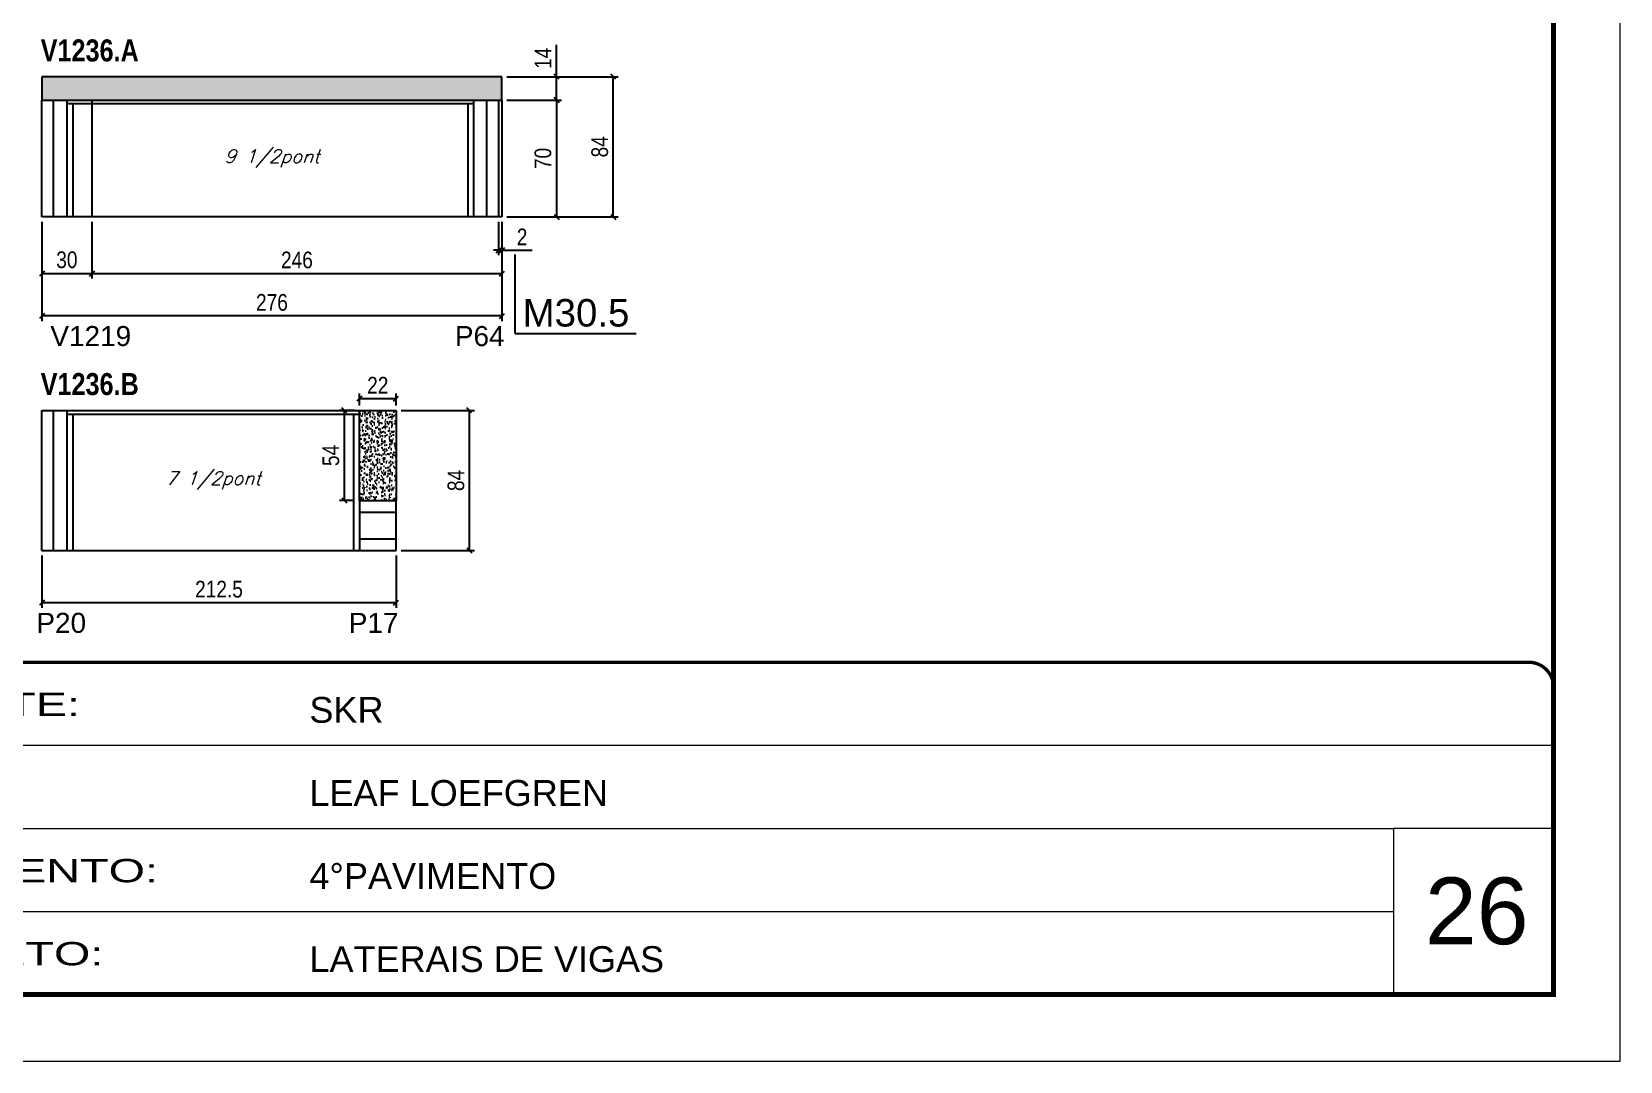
# Model space of a CAD drawing. Extents: x 3309 to 9563, y -2522 to 14608.
# Drawn here: x 5440 to 6393, y 6666 to 7284 of the extents above; entities that cross this region are included whole.
import ezdxf

# ---------------------------------------------------------------- set-up
doc = ezdxf.new("R2010")
doc.units = 0
doc.linetypes.add('CONTINUO', pattern=[0])
doc.linetypes.add('DASHED', pattern=[0.75, 0.5, -0.25])
for name, color, linetype in [('5', 5, 'Continuous'), ('COTA', 241, 'Continuous'), ('NOMENCLATURA', 7, 'Continuous'), ('Painéis', 200, 'Continuous'), ('SARR_2.2x7', 40, 'Continuous'), ('SARR_3.5x7', 81, 'Continuous'), ('texto', 7, 'Continuous')]:
    doc.layers.add(name, color=color, linetype=linetype)
for name, color, linetype, lineweight in [('CARIMBO', 255, 'Continuous', 9), ('Folhas', 255, 'Continuous', 9), ('SARRAFO DE PRESSAO', 251, 'DASHED', 9)]:
    doc.layers.add(name, color=color, linetype=linetype, lineweight=lineweight)
doc.styles.add('ARIAL', font='arial.ttf')
doc.styles.add('COTA TECNICA', font='techl___.ttf', dxfattribs={"height": 10})
doc.styles.add('Romans', font='romans.shx')
doc.styles.get("Standard").update_dxf_attribs({"font": 'arial.ttf'})
doc.styles.add('TECNICA', font='techb___.ttf', dxfattribs={"height": 10})
doc.styles.add('Tecnologia', font='')
doc.styles.get('Tecnologia').set_extended_font_data('Forgotten Futurist')
doc.dimstyles.new('PAINEL', dxfattribs={"dimtxt": 10, "dimasz": 3, "dimexe": 3, "dimexo": 3, "dimgap": 3, "dimtad": 1, "dimdec": 1, "dimzin": 12, "dimdsep": 46, "dimtxsty": 'COTA TECNICA', "dimblk1": 'OBLIQUE', "dimblk2": 'OBLIQUE', "dimsah": 1, "dimcen": 0.9, "dimclrd": 4, "dimclre": 4, "dimclrt": 240, "dimadec": 1, "dimazin": 3, "dimtfac": 1, "dimtdec": 1, "dimtmove": 0, "dimatfit": 3, "dimfxl": 1, "dimtolj": 1, "dimtzin": 12, "dimarcsym": 0})

# ---------------------------------------------------------------- blocks, each defined once
blk = doc.blocks.new('9999999999')
at = {"color": 30, "linetype": 'CONTINUO'}
for p, q in [((98564.56, 34379.64), (99583.98, 34379.64)), ((98564.56, 34329.83), (99487.98, 34329.83)), ((99583.98, 34329.83), (99487.98, 34329.83)), ((99487.98, 34329.83), (99487.98, 34230.21)), ((98564.56, 34280.02), (99487.98, 34280.02))]:
    blk.add_line(p, q, dxfattribs=at)
at = {"color": 30, "linetype": 'CONTINUO', "const_width": 2}
blk.add_lwpolyline([(99583.98, 34230.21), (99583.98, 34414.45, 0.414214), (99568.98, 34429.45), (98228.98, 34429.45, 0.414214), (98213.98, 34414.45), (98213.98, 34245.21, 0.414214), (98228.98, 34230.21), (99583.98, 34230.21)], format="xyb", dxfattribs=at)
at = {"layer": 'Folhas'}
blk.add_lwpolyline([(98138.98, 34190.21), (99623.98, 34190.21), (99623.98, 35240.21), (98138.98, 35240.21)], close=True, dxfattribs=at)
at = {"layer": 'Folhas', "color": 30, "const_width": 3}
blk.add_lwpolyline([(98213.98, 34230.21), (99583.98, 34230.21), (99583.98, 35200.21), (98213.98, 35200.21)], close=True, dxfattribs=at)
at = {"color": 7, "linetype": 'Continuous', "ltscale": 5, "style": 'ARIAL'}
for s, height, p in [('SKR', 15.483, (98837.68, 34393.13)), ('LEAF LOEFGREN', 15.4829, (98837.68, 34343.32)), ('4°PAVIMENTO', 15.4829, (98837.68, 34293.51)), ('LATERAIS DE VIGAS', 15.4829, (98837.68, 34243.7))]:
    blk.add_text(s, height=height, dxfattribs=at).set_placement(p)
at = {"layer": 'Folhas', "color": 7, "style": 'Tecnologia', "width": 1.5}
for s, p in [('CLIENTE:', (98573.65, 34397.17)), ('PAVIMENTO:', (98573.65, 34297.5)), ('PROJETO:', (98573.65, 34247.69))]:
    blk.add_text(s, height=14, dxfattribs=at).set_placement(p)
blk = doc.blocks.new('_Oblique')
at = {"color": 0, "linetype": 'ByBlock', "lineweight": -2}
blk.add_line((-0.5, -0.5), (0.5, 0.5), dxfattribs=at)
blk = doc.blocks.new('*D2766')
at = {"layer": 'COTA', "color": 4, "lineweight": -2, "transparency": 16777216}
for p, q in [((5446.06, 6969.63), (5446.06, 6938.27)), ((5658.56, 6969.63), (5658.56, 6938.27)), ((5658.56, 6941.27), (5446.06, 6941.27))]:
    blk.add_line(p, q, dxfattribs=at)
at = {"layer": 'Defpoints', "color": 0, "transparency": 16777216}
for p in [(5446.06, 6972.63), (5658.56, 6972.63), (5446.06, 6941.27)]:
    blk.add_point(p, dxfattribs=at)
at = {"layer": 'COTA', "color": 4, "lineweight": -2, "transparency": 16777216, "xscale": 3, "yscale": 3, "zscale": 3, "rotation": 180}
blk.add_blockref('_Oblique', (5446.06, 6941.27), dxfattribs=at)
at = {"layer": 'COTA', "color": 4, "lineweight": -2, "transparency": 16777216, "xscale": 3, "yscale": 3, "zscale": 3}
blk.add_blockref('_Oblique', (5658.56, 6941.27), dxfattribs=at)
at = {"layer": 'COTA', "color": 240, "transparency": 16777216, "insert": (5552.31, 6949.38), "char_height": 10, "attachment_point": 5, "style": 'COTA TECNICA'}
blk.add_mtext('\\A1;212.5', dxfattribs=at)
blk = doc.blocks.new('*D2764')
at = {"layer": 'COTA', "color": 4, "lineweight": -2, "transparency": 16777216}
for p, q in [((5636.56, 7059.63), (5636.56, 7066.74)), ((5636.56, 7063.74), (5658.56, 7063.74)), ((5658.56, 7059.63), (5658.56, 7066.74))]:
    blk.add_line(p, q, dxfattribs=at)
at = {"layer": 'Defpoints', "color": 0, "transparency": 16777216}
for p in [(5658.56, 7063.74), (5636.56, 7056.63), (5658.56, 7056.63)]:
    blk.add_point(p, dxfattribs=at)
at = {"layer": 'COTA', "color": 4, "lineweight": -2, "transparency": 16777216, "xscale": 3, "yscale": 3, "zscale": 3, "rotation": 180}
blk.add_blockref('_Oblique', (5636.56, 7063.74), dxfattribs=at)
at = {"layer": 'COTA', "color": 4, "lineweight": -2, "transparency": 16777216, "xscale": 3, "yscale": 3, "zscale": 3}
blk.add_blockref('_Oblique', (5658.56, 7063.74), dxfattribs=at)
at = {"layer": 'COTA', "color": 240, "transparency": 16777216, "insert": (5647.56, 7071.74), "char_height": 10, "attachment_point": 5, "style": 'COTA TECNICA'}
blk.add_mtext('\\A1;22', dxfattribs=at)
blk = doc.blocks.new('*D2767')
at = {"layer": 'COTA', "color": 4, "lineweight": -2, "transparency": 16777216}
for p, q in [((5633.56, 7056.63), (5624.56, 7056.63)), ((5627.56, 7002.63), (5627.56, 7056.63)), ((5633.56, 7002.63), (5624.56, 7002.63))]:
    blk.add_line(p, q, dxfattribs=at)
at = {"layer": 'Defpoints', "color": 0, "transparency": 16777216}
for p in [(5627.56, 7056.63), (5636.56, 7056.63), (5636.56, 7002.63)]:
    blk.add_point(p, dxfattribs=at)
at = {"layer": 'COTA', "color": 4, "lineweight": -2, "transparency": 16777216, "xscale": 3, "yscale": 3, "zscale": 3}
for p, rotation in [((5627.56, 7056.63), 90), ((5627.56, 7002.63), 270)]:
    blk.add_blockref('_Oblique', p, dxfattribs=dict(at, rotation=rotation))
at = {"layer": 'COTA', "color": 240, "transparency": 16777216, "insert": (5619.45, 7029.63), "char_height": 10, "attachment_point": 5, "rotation": 90, "style": 'COTA TECNICA'}
blk.add_mtext('\\A1;54', dxfattribs=at)
blk = doc.blocks.new('*D2768')
at = {"layer": 'COTA', "color": 4, "lineweight": -2, "transparency": 16777216}
for p, q in [((5661.56, 7056.63), (5705.57, 7056.63)), ((5702.57, 6972.63), (5702.57, 7056.63)), ((5661.56, 6972.63), (5705.57, 6972.63))]:
    blk.add_line(p, q, dxfattribs=at)
at = {"layer": 'Defpoints', "color": 0, "transparency": 16777216}
for p in [(5658.56, 7056.63), (5702.57, 7056.63), (5658.56, 6972.63)]:
    blk.add_point(p, dxfattribs=at)
at = {"layer": 'COTA', "color": 4, "lineweight": -2, "transparency": 16777216, "xscale": 3, "yscale": 3, "zscale": 3}
for p, rotation in [((5702.57, 7056.63), 90), ((5702.57, 6972.63), 270)]:
    blk.add_blockref('_Oblique', p, dxfattribs=dict(at, rotation=rotation))
at = {"layer": 'COTA', "color": 240, "transparency": 16777216, "insert": (5694.48, 7014.63), "char_height": 10, "attachment_point": 5, "rotation": 90, "style": 'COTA TECNICA'}
blk.add_mtext('\\A1;84', dxfattribs=at)
blk = doc.blocks.new('*D2772')
at = {"layer": 'COTA', "color": 4, "lineweight": -2, "transparency": 16777216}
for p, q in [((5446.06, 7169.68), (5446.06, 7110.23)), ((5722.06, 7169.68), (5722.06, 7110.23)), ((5722.06, 7113.23), (5446.06, 7113.23))]:
    blk.add_line(p, q, dxfattribs=at)
at = {"layer": 'Defpoints', "color": 0, "transparency": 16777216}
for p in [(5446.06, 7172.68), (5722.06, 7172.68), (5446.06, 7113.23)]:
    blk.add_point(p, dxfattribs=at)
at = {"layer": 'COTA', "color": 4, "lineweight": -2, "transparency": 16777216, "xscale": 3, "yscale": 3, "zscale": 3, "rotation": 180}
blk.add_blockref('_Oblique', (5446.06, 7113.23), dxfattribs=at)
at = {"layer": 'COTA', "color": 4, "lineweight": -2, "transparency": 16777216, "xscale": 3, "yscale": 3, "zscale": 3}
blk.add_blockref('_Oblique', (5722.06, 7113.23), dxfattribs=at)
at = {"layer": 'COTA', "color": 240, "transparency": 16777216, "insert": (5584.06, 7121.33), "char_height": 10, "attachment_point": 5, "style": 'COTA TECNICA'}
blk.add_mtext('\\A1;276', dxfattribs=at)
blk = doc.blocks.new('*D2773')
at = {"layer": 'COTA', "color": 4, "lineweight": -2, "transparency": 16777216}
for p, q in [((5725.06, 7242.68), (5757.8, 7242.68)), ((5754.8, 7242.68), (5754.8, 7172.68)), ((5725.06, 7172.68), (5757.8, 7172.68))]:
    blk.add_line(p, q, dxfattribs=at)
at = {"layer": 'Defpoints', "color": 0, "transparency": 16777216}
for p in [(5722.06, 7242.68), (5722.06, 7172.68), (5754.8, 7172.68)]:
    blk.add_point(p, dxfattribs=at)
at = {"layer": 'COTA', "color": 4, "lineweight": -2, "transparency": 16777216, "xscale": 3, "yscale": 3, "zscale": 3}
for p, rotation in [((5754.8, 7242.68), 90), ((5754.8, 7172.68), 270)]:
    blk.add_blockref('_Oblique', p, dxfattribs=dict(at, rotation=rotation))
at = {"layer": 'COTA', "color": 240, "transparency": 16777216, "insert": (5746.69, 7207.68), "char_height": 10, "attachment_point": 5, "rotation": 90, "style": 'COTA TECNICA'}
blk.add_mtext('\\A1;70', dxfattribs=at)
blk = doc.blocks.new('*D2774')
at = {"layer": 'COTA', "color": 4, "lineweight": -2, "transparency": 16777216}
for p, q in [((5754.8, 7256.68), (5754.8, 7275.8)), ((5725.06, 7256.68), (5757.8, 7256.68)), ((5754.8, 7242.68), (5754.8, 7256.68)), ((5725.06, 7242.68), (5757.8, 7242.68))]:
    blk.add_line(p, q, dxfattribs=at)
at = {"layer": 'Defpoints', "color": 0, "transparency": 16777216}
for p in [(5722.06, 7256.68), (5754.8, 7256.68), (5722.06, 7242.68)]:
    blk.add_point(p, dxfattribs=at)
at = {"layer": 'COTA', "color": 4, "lineweight": -2, "transparency": 16777216, "xscale": 3, "yscale": 3, "zscale": 3}
for p, rotation in [((5754.8, 7256.68), 90), ((5754.8, 7242.68), 270)]:
    blk.add_blockref('_Oblique', p, dxfattribs=dict(at, rotation=rotation))
at = {"layer": 'COTA', "color": 240, "transparency": 16777216, "insert": (5746.72, 7267.74), "char_height": 10, "attachment_point": 5, "rotation": 90, "style": 'COTA TECNICA'}
blk.add_mtext('\\A1;14', dxfattribs=at)
blk = doc.blocks.new('*D2775')
at = {"layer": 'COTA', "color": 4, "lineweight": -2, "transparency": 16777216}
for p, q in [((5725.06, 7256.68), (5791.85, 7256.68)), ((5788.85, 7172.68), (5788.85, 7256.68)), ((5725.06, 7172.68), (5791.85, 7172.68))]:
    blk.add_line(p, q, dxfattribs=at)
at = {"layer": 'Defpoints', "color": 0, "transparency": 16777216}
for p in [(5722.06, 7256.68), (5788.85, 7256.68), (5722.06, 7172.68)]:
    blk.add_point(p, dxfattribs=at)
at = {"layer": 'COTA', "color": 4, "lineweight": -2, "transparency": 16777216, "xscale": 3, "yscale": 3, "zscale": 3}
for p, rotation in [((5788.85, 7256.68), 90), ((5788.85, 7172.68), 270)]:
    blk.add_blockref('_Oblique', p, dxfattribs=dict(at, rotation=rotation))
at = {"layer": 'COTA', "color": 240, "transparency": 16777216, "insert": (5780.75, 7214.68), "char_height": 10, "attachment_point": 5, "rotation": 90, "style": 'COTA TECNICA'}
blk.add_mtext('\\A1;84', dxfattribs=at)
blk = doc.blocks.new('*D2771')
at = {"layer": 'COTA', "color": 4, "lineweight": -2, "transparency": 16777216}
for p, q in [((5720.06, 7169.68), (5720.06, 7149.64)), ((5722.06, 7169.68), (5722.06, 7149.64)), ((5720.06, 7152.64), (5717.06, 7152.64)), ((5720.06, 7152.64), (5722.06, 7152.64)), ((5722.06, 7152.64), (5740.17, 7152.64))]:
    blk.add_line(p, q, dxfattribs=at)
at = {"layer": 'Defpoints', "color": 0, "transparency": 16777216}
for p in [(5720.06, 7172.68, 0), (5722.06, 7172.68, 0), (5722.06, 7152.64)]:
    blk.add_point(p, dxfattribs=at)
at = {"layer": 'COTA', "color": 4, "lineweight": -2, "transparency": 16777216, "xscale": 3, "yscale": 3, "zscale": 3}
blk.add_blockref('_Oblique', (5720.06, 7152.64), dxfattribs=at)
at = {"layer": 'COTA', "color": 4, "lineweight": -2, "transparency": 16777216, "xscale": 3, "yscale": 3, "zscale": 3, "rotation": 180}
blk.add_blockref('_Oblique', (5722.06, 7152.64), dxfattribs=at)
at = {"layer": 'COTA', "color": 240, "transparency": 16777216, "insert": (5734.12, 7160.64), "char_height": 10, "attachment_point": 5, "style": 'COTA TECNICA'}
blk.add_mtext('\\A1;2', dxfattribs=at)
blk = doc.blocks.new('*D2776')
at = {"layer": 'COTA', "color": 4, "lineweight": -2, "transparency": 16777216}
for p, q in [((5446.06, 7169.68), (5446.06, 7135.67)), ((5476.06, 7169.68), (5476.06, 7135.67)), ((5446.06, 7138.67), (5476.06, 7138.67))]:
    blk.add_line(p, q, dxfattribs=at)
at = {"layer": 'Defpoints', "color": 0, "transparency": 16777216}
for p in [(5446.06, 7172.68), (5476.06, 7172.68), (5476.06, 7138.67)]:
    blk.add_point(p, dxfattribs=at)
at = {"layer": 'COTA', "color": 4, "lineweight": -2, "transparency": 16777216, "xscale": 3, "yscale": 3, "zscale": 3, "rotation": 180}
blk.add_blockref('_Oblique', (5446.06, 7138.67), dxfattribs=at)
at = {"layer": 'COTA', "color": 4, "lineweight": -2, "transparency": 16777216, "xscale": 3, "yscale": 3, "zscale": 3}
blk.add_blockref('_Oblique', (5476.06, 7138.67), dxfattribs=at)
at = {"layer": 'COTA', "color": 240, "transparency": 16777216, "insert": (5461.06, 7146.89), "char_height": 10, "attachment_point": 5, "style": 'COTA TECNICA'}
blk.add_mtext('\\A1;30', dxfattribs=at)
blk = doc.blocks.new('*D2777')
at = {"layer": 'COTA', "color": 4, "lineweight": -2, "transparency": 16777216}
for p, q in [((5476.06, 7169.68), (5476.06, 7135.67)), ((5722.06, 7169.68), (5722.06, 7135.67)), ((5476.06, 7138.67), (5722.06, 7138.67))]:
    blk.add_line(p, q, dxfattribs=at)
at = {"layer": 'Defpoints', "color": 0, "transparency": 16777216}
for p in [(5476.06, 7172.68), (5722.06, 7172.68), (5722.06, 7138.67)]:
    blk.add_point(p, dxfattribs=at)
at = {"layer": 'COTA', "color": 4, "lineweight": -2, "transparency": 16777216, "xscale": 3, "yscale": 3, "zscale": 3, "rotation": 180}
blk.add_blockref('_Oblique', (5476.06, 7138.67), dxfattribs=at)
at = {"layer": 'COTA', "color": 4, "lineweight": -2, "transparency": 16777216, "xscale": 3, "yscale": 3, "zscale": 3}
blk.add_blockref('_Oblique', (5722.06, 7138.67), dxfattribs=at)
at = {"layer": 'COTA', "color": 240, "transparency": 16777216, "insert": (5599.06, 7146.77), "char_height": 10, "attachment_point": 5, "style": 'COTA TECNICA'}
blk.add_mtext('\\A1;246', dxfattribs=at)

msp = doc.modelspace()

# ---------------------------------------------------------------- hatches: boundary and pattern name
at = {"layer": 'COTA'}
h = msp.add_hatch(dxfattribs=at)
h.set_pattern_fill('AR-CONC', color=256, scale=0.03)
h.paths.add_polyline_path([(5446.06, 7256.68), (5446.06, 7242.68), (5722.06, 7242.68), (5722.06, 7256.68)])
h = msp.add_hatch(dxfattribs=at)
h.set_pattern_fill('AR-CONC', color=256, scale=0.03)
h.set_pattern_definition([(50, (-1585, -1137.958), (5.46554, -0.4781726), [0.5715, -6.2865]), (355, (-1585, -1137.958), (-1.0573026, 5.7317054), [0.4572, -5.0292175]), (100.451445, (-1584.5445, -1137.9977), (4.4082374, 5.2535326), [0.4857003, -5.3427073]), (46.1842, (-1585, -1136.434), (8.1323712, -1.26127), [0.85725, -9.42975]), (96.63556, (-1584.322, -1136.539), (7.122124, 7.422784), [0.728551, -8.014068]), (351.18415, (-1585, -1136.434), (7.122124, 7.422784), [0.685799, -7.543792]), (21, (-1584.238, -1136.815), (4.5484317, -3.067956), [0.5715, -6.2865]), (326, (-1584.238, -1136.815), (1.8540609, 5.525639), [0.4572, -5.0292]), (71.451445, (-1583.859, -1137.0705), (6.4024926, 2.457683), [0.4857003, -5.342698]), (37.5, (-1585, -1137.9578), (0.0926581, 2.53665117), [0, -4.96824, 0, -5.1054, 0, -5.04825]), (7.5, (-1585, -1137.9578), (2.0045899, 3.00541724), [0, -2.91084, 0, -4.85394, 0, -1.92405]), (327.5, (-1586.6993, -1137.9578), (4.06771786, -0.17186232), [0, -1.905, 0, -5.9436, 0, -7.8867]), (317.5, (-1587.4613, -1137.958), (4.4438754, 0.7627947), [0, -2.4765, 0, -3.94716, 0, -5.6007])])
h.paths.add_polyline_path([(5636.56, 7002.63), (5658.56, 7002.63), (5658.56, 7056.63), (5636.56, 7056.63)])

# ---------------------------------------------------------------- linework, layer by layer
for p, q in [((5722.06, 7256.68), (5446.06, 7256.68)), ((5446.06, 7256.68), (5446.06, 7242.68)), ((5722.06, 7242.68), (5722.06, 7256.68)), ((5636.56, 7056.63), (5658.56, 7056.63)), ((5658.56, 7056.63), (5658.56, 7002.63)), ((5636.56, 7002.63), (5636.56, 6972.63))]:
    msp.add_line(p, q, dxfattribs=at)
at = {"layer": 'NOMENCLATURA', "linetype": 'Continuous'}
for q in [(5729.98, 7150.13, 0), (5802.57, 7102.7, 0)]:
    msp.add_line((5729.98, 7102.7, 0), q, dxfattribs=at)
at = {"layer": 'Painéis', "linetype": 'ByBlock'}
for p, q in [((5446.06, 7172.68), (5446.06, 7242.68)), ((5446.06, 7242.68), (5722.06, 7242.68)), ((5476.06, 7242.68), (5476.06, 7172.68)), ((5720.06, 7242.68), (5720.06, 7172.68)), ((5722.06, 7242.68), (5722.06, 7172.68)), ((5722.06, 7172.68), (5446.06, 7172.68)), ((5446.06, 7056.63), (5636.56, 7056.63)), ((5446.06, 6972.63), (5446.06, 7056.63)), ((5636.56, 7002.63), (5636.56, 7056.63)), ((5636.56, 7002.63), (5658.56, 7002.63)), ((5658.56, 6972.63), (5658.56, 7002.63)), ((5446.06, 6972.63), (5658.56, 6972.63))]:
    msp.add_line(p, q, dxfattribs=at)
at = {"layer": 'SARR_2.2x7', "linetype": 'Continuous'}
for p, q in [((5453.06, 7172.68), (5453.06, 7242.68)), ((5713.06, 7172.68), (5713.06, 7242.68)), ((5705.06, 7240.48), (5461.06, 7240.48)), ((5453.06, 6972.63), (5453.06, 7056.63)), ((5461.06, 7054.43), (5636.56, 7054.43)), ((5636.56, 6995.63), (5658.56, 6995.63)), ((5636.56, 6979.63), (5658.56, 6979.63))]:
    msp.add_line(p, q, dxfattribs=at)
at = {"layer": 'SARR_3.5x7'}
for p, q in [((5461.06, 7242.68), (5461.06, 7172.68)), ((5705.06, 7242.68), (5705.06, 7172.68)), ((5464.56, 7240.48), (5464.56, 7172.68)), ((5701.56, 7240.48), (5701.56, 7172.68)), ((5461.06, 7056.63), (5461.06, 6972.63)), ((5464.56, 7054.43), (5464.56, 6972.63)), ((5633.06, 7054.43), (5633.06, 6972.63))]:
    msp.add_line(p, q, dxfattribs=at)

# ---------------------------------------------------------------- block references
at = {"layer": 'SARRAFO DE PRESSAO', "color": 6, "linetype": 'ByBlock'}
msp.add_blockref('9999999999', (-93231.11, -27523.8), dxfattribs=at)

# ---------------------------------------------------------------- texts
at = {"layer": '5', "linetype": 'Continuous'}
for s, p in [('V1219', (5451.18, 7095.21)), ('P64', (5693.82, 7095.21)), ('P20', (5442.78, 6923.25)), ('P17', (5630.17, 6923.25))]:
    msp.add_text(s, height=12, rotation=359.99996, dxfattribs=at).set_placement(p)
at = {"layer": 'CARIMBO', "style": 'ARIAL'}
msp.add_text('26', height=40, dxfattribs=at).set_placement((6275.73, 6736.55))
at = {"layer": 'NOMENCLATURA', "style": 'TECNICA'}
for s, p in [('V1236.A', (5445.35, 7265.87)), ('V1236.B', (5445.35, 7065.82))]:
    msp.add_text(s, height=13.2, dxfattribs=at).set_placement(p)
at = {"layer": 'NOMENCLATURA', "linetype": 'Continuous'}
msp.add_text('M30.5', height=16.5, dxfattribs=at).set_placement((5734.44, 7106.9, 0))
at = {"layer": 'texto', "color": 2, "char_height": 8, "attachment_point": 5, "style": 'Romans'}
for s, insert in [('{\\Q19;\\C256;9 1/2pont}', (5584.06, 7207.68)), ('{\\Q19;\\C256;7 1/2pont}', (5548.81, 7014.63))]:
    msp.add_mtext(s, dxfattribs=dict(at, insert=insert))

# ---------------------------------------------------------------- dimensions: what is measured, and where the dimension line sits
at = {"layer": 'COTA'}
for base, p1, p2, angle, picture, middle in [((5754.8, 7256.68), (5722.06, 7242.68), (5722.06, 7256.68), 90, '*D2774', (5746.72, 7267.74)), ((5788.85, 7256.68), (5722.06, 7172.68), (5722.06, 7256.68), 90, '*D2775', (5780.75, 7214.68)), ((5754.8, 7172.68), (5722.06, 7242.68), (5722.06, 7172.68), 90, '*D2773', (5746.69, 7207.68)), ((5722.06, 7152.64, 0), (5720.06, 7172.68), (5722.06, 7172.68), 180, '*D2771', (5734.12, 7160.64, 0)), ((5627.56, 7056.63), (5636.56, 7002.63), (5636.56, 7056.63), 90, '*D2767', (5619.45, 7029.63)), ((5702.57, 7056.63), (5658.56, 6972.63), (5658.56, 7056.63), 90, '*D2768', (5694.48, 7014.63))]:
    dim = msp.add_linear_dim(base=base, p1=p1, p2=p2, angle=angle, dimstyle='PAINEL', dxfattribs=at)
    dim.commit()
    dim.dimension.update_dxf_attribs({"geometry": picture, "text_midpoint": middle})
for base, p1, p2, picture, middle in [((5446.06, 7113.23), (5722.06, 7172.68), (5446.06, 7172.68), '*D2772', (5584.06, 7121.33)), ((5476.06, 7138.67), (5446.06, 7172.68), (5476.06, 7172.68), '*D2776', (5461.06, 7146.89)), ((5658.56, 7063.74), (5636.56, 7056.63), (5658.56, 7056.63), '*D2764', (5647.56, 7071.74)), ((5446.06, 6941.27), (5658.56, 6972.63), (5446.06, 6972.63), '*D2766', (5552.31, 6949.38))]:
    dim = msp.add_linear_dim(base=base, p1=p1, p2=p2, dimstyle='PAINEL', dxfattribs=at)
    dim.commit()
    dim.dimension.update_dxf_attribs({"geometry": picture, "text_midpoint": middle})
dim = msp.add_linear_dim(base=(5722.06, 7138.67), p1=(5476.06, 7172.68), p2=(5722.06, 7172.68), dimstyle='PAINEL', override={"dimtmove": 1}, dxfattribs=at)
dim.commit()
dim.dimension.update_dxf_attribs({"geometry": '*D2777', "text_midpoint": (5599.06, 7146.77)})

doc.saveas('drawing.dxf')
